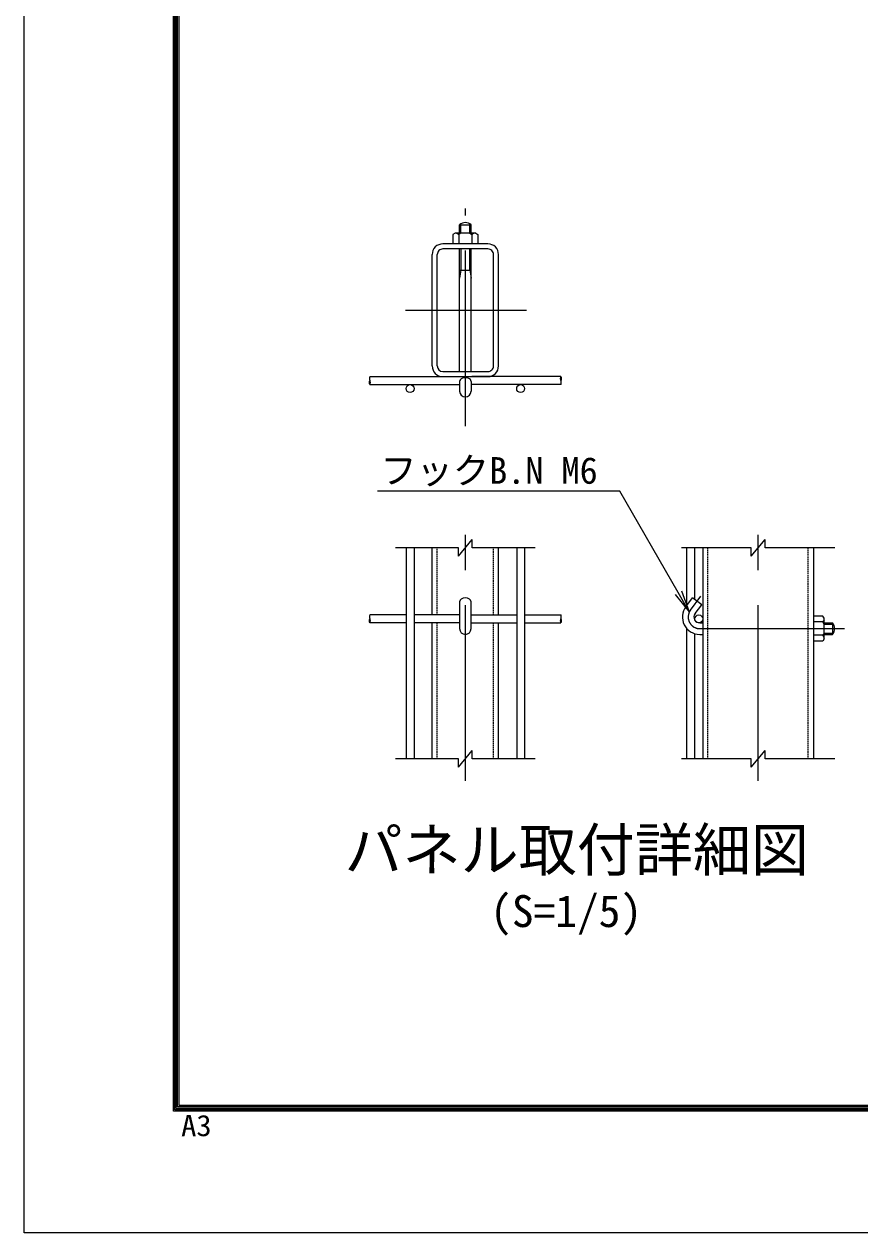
# Model space of a CAD drawing. Units: millimetres, scale not verified, with parts at other scales. Extents: x -4200 to 4200, y -2970 to 2970.
# Drawn here: x -4200 to -2689, y -2970 to -785 of the extents above; entities that cross this region are included whole.
import ezdxf
from ezdxf.enums import TextEntityAlignment as Align

# ---------------------------------------------------------------- set-up
doc = ezdxf.new("R2010")
doc.units = ezdxf.units.MM
doc.header["$LTSCALE"] = 10
doc.linetypes.add('USER1', pattern=[50.8, 31.75, -6.35, 6.35, -6.35])
doc.linetypes.add('USER2', pattern=[0.375, 0.25, -0.125])
for name, color, linetype, lineweight in [('0-0_D-TTL-TXT', 7, 'Continuous', 25), ('0-3_D-STR-DIM', 7, 'Continuous', 13), ('0-4_D-STR3', 3, 'Continuous', 13), ('0-5_D-BMK', 2, 'USER1', 13), ('0-6_D-STR1', 1, 'Continuous', 25), ('0-7_D-STR2', 7, 'Continuous', 13), ('0-B_D-STR-TXT', 7, 'Continuous', 25), ('0-C_D-TTL', 7, 'Continuous', 25)]:
    doc.layers.add(name, color=color, linetype=linetype, lineweight=lineweight)
doc.styles.add('ＭＳ ゴシック', font='')
doc.styles.get('ＭＳ ゴシック').set_extended_font_data('MS Gothic')

# ---------------------------------------------------------------- blocks, each defined once
blk = doc.blocks.new('MLeader1')
at = {"layer": '0-B_D-STR-TXT'}
blk.add_line((-3011.49, -1809.28), (-2997.26, -1847.26), dxfattribs=at)
for points in [[(-3017.26, -1812.62), (-3123.02, -1629.45), (-3553.74, -1629.45), (-3560.94, -1629.45)], [(-3023.04, -1815.95), (-2997.26, -1847.26), (-3017.26, -1812.62)]]:
    blk.add_lwpolyline(points, dxfattribs=at)

msp = doc.modelspace()

# ---------------------------------------------------------------- linework, layer by layer
at = {"layer": '0-3_D-STR-DIM'}
for p, q in [((-3414.66, -1746.76), (-3389.66, -1716.76)), ((-3389.66, -1731.76), (-3389.66, -1716.76)), ((-2885.28, -1746.76), (-2860.28, -1716.76)), ((-2860.28, -1731.76), (-2860.28, -1716.76)), ((-3414.66, -1731.76), (-3528.27, -1731.76)), ((-3414.66, -1746.76), (-3414.66, -1731.76)), ((-3276.04, -1731.76), (-3389.66, -1731.76)), ((-2885.28, -1731.76), (-3011.59, -1731.76)), ((-2885.28, -1746.76), (-2885.28, -1731.76)), ((-2733.97, -1731.76), (-2860.28, -1731.76)), ((-3414.66, -2113.25), (-3528.27, -2113.25)), ((-3414.66, -2128.25), (-3389.66, -2098.25)), ((-3414.66, -2128.25), (-3414.66, -2113.25)), ((-3389.66, -2113.25), (-3389.66, -2098.25)), ((-3276.04, -2113.25), (-3389.66, -2113.25)), ((-2885.28, -2113.25), (-3011.59, -2113.25)), ((-2885.28, -2128.25), (-2860.28, -2098.25)), ((-2885.28, -2128.25), (-2885.28, -2113.25)), ((-2860.28, -2113.25), (-2860.28, -2098.25)), ((-2733.97, -2113.25), (-2860.28, -2113.25))]:
    msp.add_line(p, q, dxfattribs=at)
at = {"layer": '0-4_D-STR3'}
for p, q in [((-3412.56, -1147.49), (-3391.76, -1147.49)), ((-3412.56, -1162.77), (-3412.56, -1147.49)), ((-3410.16, -1162.77), (-3410.16, -1145.79)), ((-3394.16, -1162.77), (-3394.16, -1145.79)), ((-3391.76, -1162.77), (-3391.76, -1147.49)), ((-3420.82, -1162.77), (-3424.72, -1165.02)), ((-3424.72, -1165.02), (-3424.72, -1182.05)), ((-3383.5, -1162.77), (-3420.82, -1162.77)), ((-3418.06, -1162.77), (-3414.16, -1165.02)), ((-3410.26, -1162.77), (-3414.16, -1165.02)), ((-3414.16, -1165.02), (-3414.16, -1182.05)), ((-3394.06, -1162.77), (-3390.16, -1165.02)), ((-3386.26, -1162.77), (-3390.16, -1165.02)), ((-3390.16, -1165.02), (-3390.16, -1182.05)), ((-3383.5, -1162.77), (-3379.6, -1165.02)), ((-3379.6, -1165.02), (-3379.6, -1182.05)), ((-3379.6, -1182.05), (-3424.72, -1182.05)), ((-3412.56, -1412.85), (-3412.56, -1191.25)), ((-3410.16, -1191.25), (-3410.16, -1229.65)), ((-3394.16, -1229.65), (-3394.16, -1191.25)), ((-3391.76, -1412.85), (-3391.76, -1191.25)), ((-3410.16, -1229.65), (-3412.56, -1244.05)), ((-3412.56, -1229.65), (-3391.76, -1229.65)), ((-3394.16, -1229.65), (-3391.76, -1244.05)), ((-3412.56, -1430.75), (-3412.56, -1448.45)), ((-3391.76, -1430.75), (-3391.76, -1448.45)), ((-3412.56, -1828.97), (-3412.56, -1877.65)), ((-3391.76, -1877.65), (-3391.76, -1828.97)), ((-3003.3, -1838.07), (-2991.39, -1822.28)), ((-2974.78, -1834.79), (-2991.39, -1822.28)), ((-2986.68, -1850.59), (-2974.78, -1834.79)), ((-2772.78, -1855.09), (-2772.78, -1902.61)), ((-2755.75, -1855.09), (-2772.78, -1855.09)), ((-2978.38, -1867.25), (-2972.78, -1867.25)), ((-2755.75, -1865.65), (-2772.78, -1865.65)), ((-2753.5, -1861.75), (-2755.75, -1865.65)), ((-2753.5, -1869.55), (-2755.75, -1865.65)), ((-2754.83, -1867.25), (-2738.22, -1867.25)), ((-2753.5, -1869.65), (-2736.52, -1869.65)), ((-2738.22, -1867.25), (-2738.22, -1888.05)), ((-2978.38, -1888.05), (-2972.78, -1888.05)), ((-2755.75, -1889.65), (-2772.78, -1889.65)), ((-2755.75, -1900.21), (-2772.78, -1900.21)), ((-2753.5, -1885.75), (-2755.75, -1889.65)), ((-2753.5, -1893.55), (-2755.75, -1889.65)), ((-2753.5, -1896.31), (-2755.75, -1900.21)), ((-2753.5, -1885.65), (-2736.52, -1885.65)), ((-2753.5, -1888.05), (-2738.22, -1888.05))]:
    msp.add_line(p, q, dxfattribs=at)
msp.add_lwpolyline([(-2753.5, -1896.31), (-2753.5, -1858.99), (-2755.75, -1855.09)], dxfattribs=at)
for centre, radius, start, end in [((-3402.16, -1159.65), 16, 49.4584, 130.5416), ((-3402.16, -1448.45), 10.4, 180, 0), ((-2978.38, -1856.85), 31.2, 143, 270), ((-2978.38, -1856.85), 10.4, 143, 270), ((-3402.16, -1877.65), 10.4, 180, 0), ((-2750.38, -1877.65), 16, 319.4584, 40.5416)]:
    msp.add_arc(centre, radius, start, end, dxfattribs=at)
for centre, major_axis, start_param, end_param in [((-3402.16, -1430.81), (10.4, 0), 0, 3.1415927), ((-3402.16, -1829.04), (-10.4, 0), 3.1415927, 6.2831853)]:
    msp.add_ellipse(centre, major_axis=major_axis, ratio=0.649974, start_param=start_param, end_param=end_param, dxfattribs=at)
at = {"layer": '0-5_D-BMK'}
for p, q in [((-3402.16, -1511.75), (-3402.16, -1118.23)), ((-3510.4, -1302.05), (-3291.56, -1302.05)), ((-3402.16, -2152.84), (-3402.16, -1687.26)), ((-2872.78, -2152.84), (-2872.78, -1687.26)), ((-2994.99, -1844.33), (-2976.05, -1819.2)), ((-2978.38, -1877.65), (-2716.65, -1877.65))]:
    msp.add_line(p, q, dxfattribs=at)
msp.add_arc((-2978.38, -1856.85), 20.8, 143, 270, dxfattribs=at)
at = {"layer": '0-6_D-STR1'}
for p, q in [((-3462.16, -1402.85), (-3462.16, -1201.25)), ((-3452.96, -1402.85), (-3452.96, -1201.25)), ((-3361.36, -1182.05), (-3442.96, -1182.05)), ((-3361.36, -1191.25), (-3442.96, -1191.25)), ((-3351.36, -1402.85), (-3351.36, -1201.25)), ((-3342.16, -1402.85), (-3342.16, -1201.25)), ((-3442.96, -1412.85), (-3361.36, -1412.85)), ((-3442.96, -1422.05), (-3361.36, -1422.05)), ((-3462.16, -1852.85), (-3462.16, -1731.76)), ((-3342.16, -1852.85), (-3342.16, -1731.76)), ((-2972.78, -1731.76), (-2972.78, -2113.25)), ((-2772.78, -1731.76), (-2772.78, -2113.25)), ((-3462.16, -2113.25), (-3462.16, -1867.25)), ((-3342.16, -2113.25), (-3342.16, -1867.25))]:
    msp.add_line(p, q, dxfattribs=at)
at = {"layer": '0-6_D-STR1', "linetype": 'USER2'}
for p, q in [((-3452.96, -1852.85), (-3452.96, -1731.76)), ((-3351.36, -1852.85), (-3351.36, -1731.76)), ((-2963.58, -2113.25), (-2963.58, -1731.76)), ((-2781.98, -2113.25), (-2781.98, -1731.76)), ((-3452.96, -2113.25), (-3452.96, -1867.25)), ((-3351.36, -2113.25), (-3351.36, -1867.25))]:
    msp.add_line(p, q, dxfattribs=at)
at = {"layer": '0-6_D-STR1'}
for centre, radius, start, end in [((-3442.96, -1201.25), 19.2, 90, 180.00001), ((-3442.96, -1201.25), 10, 90, 180.00001), ((-3361.36, -1201.25), 19.2, 0.00001, 90.00002), ((-3361.36, -1201.25), 10, 0.00001, 90.00002), ((-3442.96, -1402.85), 19.2, 180.00001, 270), ((-3442.96, -1402.85), 10, 180.00001, 270), ((-3361.36, -1402.85), 19.2, 270, 0.00001), ((-3361.36, -1402.85), 10, 270, 0.00001)]:
    msp.add_arc(centre, radius, start, end, dxfattribs=at)
at = {"layer": '0-7_D-STR2'}
for p, q in [((-3574.92, -1422.05), (-3414.16, -1422.05)), ((-3574.92, -1436.45), (-3412.56, -1436.45)), ((-3229.4, -1436.45), (-3391.76, -1436.45)), ((-3229.38, -1422.05), (-3390.16, -1422.05)), ((-3509.36, -1731.76), (-3509.36, -2113.25)), ((-3494.96, -1731.76), (-3494.96, -2113.25)), ((-3309.36, -1731.76), (-3309.36, -2113.25)), ((-3294.96, -1731.76), (-3294.96, -2113.25)), ((-3001.58, -1835.8), (-3001.58, -1731.76)), ((-2987.18, -1825.45), (-2987.18, -1731.76)), ((-3509.36, -1852.85), (-3574.92, -1852.85)), ((-3412.56, -1852.85), (-3494.96, -1852.85)), ((-3391.76, -1852.85), (-3309.36, -1852.85)), ((-3294.96, -1852.85), (-3229.4, -1852.85)), ((-3509.36, -1867.25), (-3574.92, -1867.25)), ((-3412.56, -1867.25), (-3494.96, -1867.25)), ((-3391.76, -1867.25), (-3309.36, -1867.25)), ((-3294.96, -1867.25), (-3229.4, -1867.25)), ((-3001.58, -2113.25), (-3001.58, -1877.71)), ((-2987.18, -2113.25), (-2987.18, -1886.78))]:
    msp.add_line(p, q, dxfattribs=at)
for centre in [(-3502.16, -1443.65), (-3302.16, -1443.65), (-2979.98, -1860.05)]:
    msp.add_circle(centre, 7.2, dxfattribs=at)
for centre, major_axis, start_param, end_param in [((-3574.92, -1425.65), (0, -3.6), 3.1414937, 6.283185), ((-3229.4, -1432.85), (0, 3.6), 3.1414937, 6.283185), ((-3574.92, -1856.45), (0, -3.6), 3.1414937, 6.283185), ((-3229.4, -1856.45), (0, -3.6), 0.0000003, 3.1416916)]:
    msp.add_ellipse(centre, major_axis=major_axis, ratio=0.114898, start_param=start_param, end_param=end_param, dxfattribs=at)
for centre, major_axis in [((-3574.92, -1432.85), (0, -3.6)), ((-3229.4, -1425.65), (0, 3.6)), ((-3574.92, -1863.65), (0, -3.6)), ((-3229.4, -1863.65), (0, 3.6))]:
    msp.add_ellipse(centre, major_axis=major_axis, ratio=0.114898, dxfattribs=at)
at = {"layer": '0-C_D-TTL', "color": 2}
msp.add_lwpolyline([(-4200, 2970), (4200, 2970), (4200, -2970), (-4200, -2970)], close=True, dxfattribs=at)
at = {"layer": '0-C_D-TTL'}
for points in [[(-3930, 2750), (3930, 2750), (3930, -2750), (-3930, -2750)], [(-3927.5, 2747.5), (3927.5, 2747.5), (3927.5, -2747.5), (-3927.5, -2747.5)], [(-3925, 2745), (3925, 2745), (3925, -2745), (-3925, -2745)], [(-3922.5, 2742.5), (3922.5, 2742.5), (3922.5, -2742.5), (-3922.5, -2742.5)], [(-3920, 2740), (3920, 2740), (3920, -2740), (-3920, -2740)]]:
    msp.add_lwpolyline(points, close=True, dxfattribs=at)

# ---------------------------------------------------------------- block references
at = {"layer": '0-B_D-STR-TXT'}
msp.add_blockref('MLeader1', (0, 0), dxfattribs=at)

# ---------------------------------------------------------------- texts
at = {"layer": '0-0_D-TTL-TXT', "style": 'ＭＳ ゴシック'}
for s, height, p in [('パネル取付詳細図', 76.98, (-3620.72, -2339.03)), ('(S=1/5)', 57.7, (-3357.27, -2434.47))]:
    msp.add_text(s, height=height, dxfattribs=at).set_placement(p, align=Align.BOTTOM_LEFT)
at = {"layer": '0-B_D-STR-TXT', "style": 'ＭＳ ゴシック'}
msp.add_text('フックB.N M6', height=48.09, dxfattribs=at).set_placement((-3555.9, -1630.17), align=Align.BOTTOM_LEFT)
at = {"layer": '0-C_D-TTL', "style": 'ＭＳ ゴシック', "width": 1.05}
msp.add_text('A3', height=38.49, dxfattribs=at).set_placement((-3916.09, -2806.81), align=Align.BOTTOM_LEFT)

doc.saveas('drawing.dxf')
